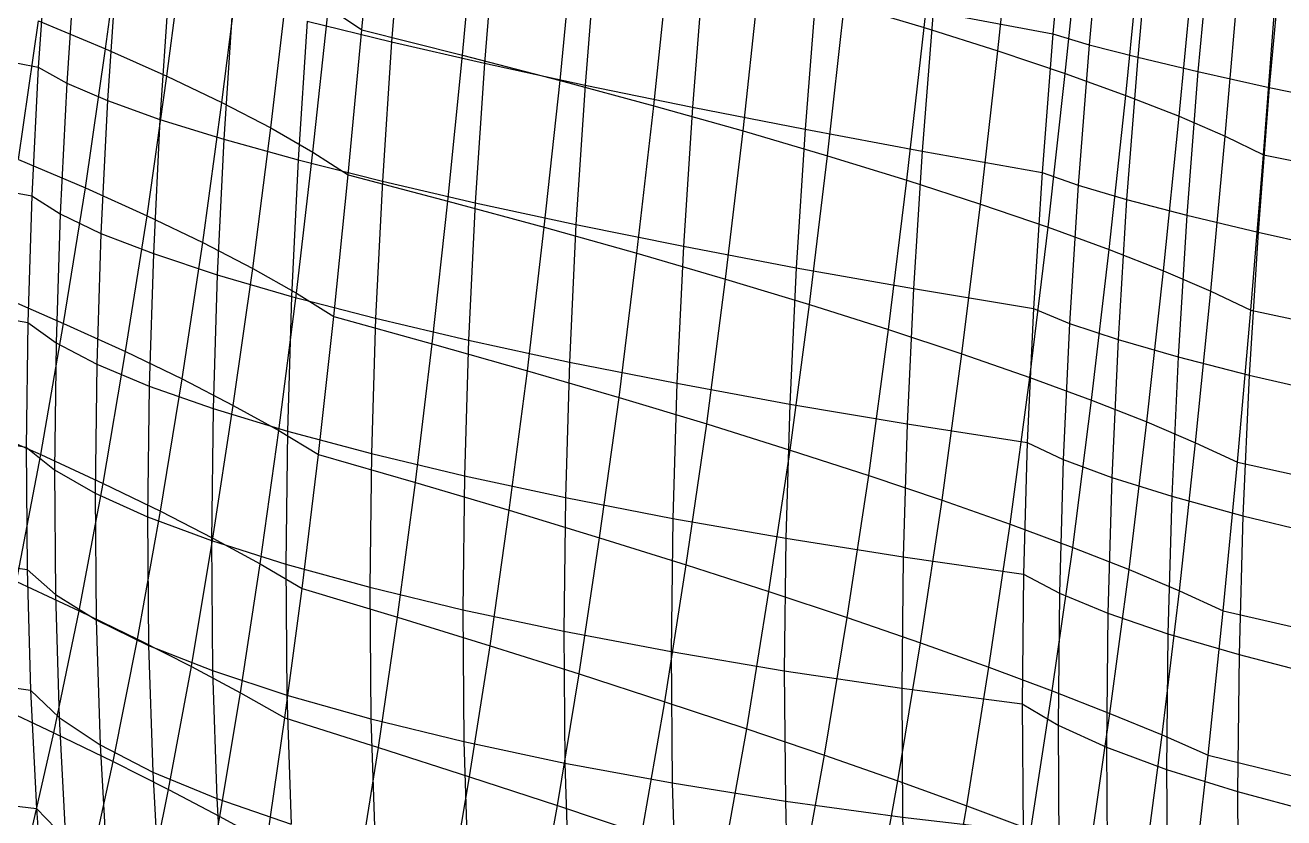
# Model space of a CAD drawing. Extents: x -429 to 429, y -1 to 209.
# Drawn here: x -356.14 to -336.37, y 69.14 to 81.6 of the extents above; entities that cross this region are included whole.
import ezdxf

# ---------------------------------------------------------------- set-up
doc = ezdxf.new("R2010")
doc.units = 0

msp = doc.modelspace()

# ---------------------------------------------------------------- linework, layer by layer
at = {"layer": 'default', "color": 3, "linetype": 'CONTINUOUS'}
for p, q in [((-350.851, 81.524, 149.353), (-350.648, 83.853, 149.37)), ((-350.851, 81.524, 149.353), (-350.648, 83.853, 149.37)), ((-342.016, 81.561, 144.234), (-341.76, 84.006, 144.305)), ((-340.858, 81.194, 143.017), (-340.601, 83.649, 143.084)), ((-354.877, 81.229, 156.383), (-354.58, 83.467, 156.475)), ((-349.269, 81.127, 148.755), (-349.05, 83.471, 148.799)), ((-339.8, 80.839, 141.714), (-339.547, 83.301, 141.774)), ((-347.738, 80.729, 148.043), (-347.504, 83.086, 148.108)), ((-353.915, 80.8, 155.087), (-353.622, 83.046, 155.171)), ((-338.849, 80.495, 140.333), (-338.604, 82.966, 140.383)), ((-346.266, 80.332, 147.221), (-346.019, 82.7, 147.3)), ((-353.048, 80.385, 153.727), (-352.766, 82.64, 153.8)), ((-338.01, 80.167, 138.881), (-337.778, 82.645, 138.921)), ((-344.863, 79.937, 146.293), (-344.604, 82.316, 146.382)), ((-337.288, 79.854, 137.368), (-337.074, 82.341, 137.396)), ((-352.282, 79.987, 152.308), (-352.016, 82.249, 152.368)), ((-351.62, 79.606, 150.837), (-351.377, 81.876, 150.883)), ((-351.377, 81.876, 150.883), (-350.851, 81.524, 149.353)), ((-343.535, 79.547, 145.265), (-343.267, 81.935, 145.358)), ((-343.267, 81.935, 145.358), (-342.016, 81.561, 144.234)), ((-336.687, 79.561, 135.803), (-336.497, 82.055, 135.818)), ((-336.687, 79.561, 135.803), (-336.497, 82.055, 135.818)), ((-356.244, 79.491, 157.491), (-355.93, 81.669, 157.607)), ((-355.93, 81.669, 157.607), (-354.877, 81.229, 156.383)), ((-351.065, 79.245, 149.322), (-350.851, 81.524, 149.353)), ((-351.065, 79.245, 149.322), (-350.851, 81.524, 149.353)), ((-350.851, 81.524, 149.353), (-349.269, 81.127, 148.755)), ((-342.289, 79.164, 144.141), (-342.016, 81.561, 144.234)), ((-342.016, 81.561, 144.234), (-340.858, 81.194, 143.017)), ((-355.191, 79.041, 156.271), (-354.877, 81.229, 156.383)), ((-354.877, 81.229, 156.383), (-353.915, 80.8, 155.087)), ((-349.5, 78.834, 148.694), (-349.269, 81.127, 148.755)), ((-349.269, 81.127, 148.755), (-347.738, 80.729, 148.043)), ((-341.132, 78.789, 142.929), (-340.858, 81.194, 143.017)), ((-340.858, 81.194, 143.017), (-339.8, 80.839, 141.714)), ((-354.224, 78.604, 154.984), (-353.915, 80.8, 155.087)), ((-353.915, 80.8, 155.087), (-353.048, 80.385, 153.727)), ((-347.986, 78.423, 147.96), (-347.738, 80.729, 148.043)), ((-347.738, 80.729, 148.043), (-346.266, 80.332, 147.221)), ((-340.071, 78.426, 141.634), (-339.8, 80.839, 141.714)), ((-339.8, 80.839, 141.714), (-338.849, 80.495, 140.333)), ((-339.111, 78.075, 140.264), (-338.849, 80.495, 140.333)), ((-338.849, 80.495, 140.333), (-338.01, 80.167, 138.881)), ((-353.347, 78.182, 153.635), (-353.048, 80.385, 153.727)), ((-353.048, 80.385, 153.727), (-352.282, 79.987, 152.308)), ((-346.53, 78.014, 147.121), (-346.266, 80.332, 147.221)), ((-346.266, 80.332, 147.221), (-344.863, 79.937, 146.293)), ((-338.257, 77.739, 138.825), (-338.01, 80.167, 138.881)), ((-338.01, 80.167, 138.881), (-337.288, 79.854, 137.368)), ((-352.564, 77.776, 152.23), (-352.282, 79.987, 152.308)), ((-352.282, 79.987, 152.308), (-351.62, 79.606, 150.837)), ((-345.139, 77.609, 146.183), (-344.863, 79.937, 146.293)), ((-344.863, 79.937, 146.293), (-343.535, 79.547, 145.265)), ((-337.514, 77.42, 137.326), (-337.288, 79.854, 137.368)), ((-337.288, 79.854, 137.368), (-336.687, 79.561, 135.803)), ((-356.244, 79.491, 157.491), (-355.191, 79.041, 156.271)), ((-351.878, 77.387, 150.775), (-351.62, 79.606, 150.837)), ((-351.62, 79.606, 150.837), (-351.065, 79.245, 149.322)), ((-343.82, 77.209, 145.15), (-343.535, 79.547, 145.265)), ((-343.535, 79.547, 145.265), (-342.289, 79.164, 144.141)), ((-336.886, 77.119, 135.775), (-336.687, 79.561, 135.803)), ((-336.886, 77.119, 135.775), (-336.687, 79.561, 135.803)), ((-336.687, 79.561, 135.803), (-335.016, 79.224, 135.307)), ((-351.291, 77.019, 149.275), (-351.065, 79.245, 149.322)), ((-351.291, 77.019, 149.275), (-351.065, 79.245, 149.322)), ((-351.065, 79.245, 149.322), (-349.5, 78.834, 148.694)), ((-342.58, 76.817, 144.027), (-342.289, 79.164, 144.141)), ((-342.289, 79.164, 144.141), (-341.132, 78.789, 142.929)), ((-355.537, 76.913, 156.129), (-355.191, 79.041, 156.271)), ((-355.191, 79.041, 156.271), (-354.224, 78.604, 154.984)), ((-349.746, 76.593, 148.616), (-349.5, 78.834, 148.694)), ((-349.5, 78.834, 148.694), (-347.986, 78.423, 147.96)), ((-341.425, 76.435, 142.819), (-341.132, 78.789, 142.929)), ((-341.132, 78.789, 142.929), (-340.071, 78.426, 141.634)), ((-354.564, 76.469, 154.852), (-354.224, 78.604, 154.984)), ((-354.224, 78.604, 154.984), (-353.347, 78.182, 153.635)), ((-348.25, 76.169, 147.857), (-347.986, 78.423, 147.96)), ((-347.986, 78.423, 147.96), (-346.53, 78.014, 147.121)), ((-340.359, 76.064, 141.533), (-340.071, 78.426, 141.634)), ((-340.071, 78.426, 141.634), (-339.111, 78.075, 140.264)), ((-353.674, 76.039, 153.517), (-353.347, 78.182, 153.635)), ((-353.347, 78.182, 153.635), (-352.564, 77.776, 152.23)), ((-346.81, 75.748, 147.001), (-346.53, 78.014, 147.121)), ((-346.53, 78.014, 147.121), (-345.139, 77.609, 146.183)), ((-339.389, 75.706, 140.174), (-339.111, 78.075, 140.264)), ((-339.111, 78.075, 140.264), (-338.257, 77.739, 138.825)), ((-352.87, 75.625, 152.128), (-352.564, 77.776, 152.23)), ((-352.564, 77.776, 152.23), (-351.878, 77.387, 150.775)), ((-338.519, 75.364, 138.75), (-338.257, 77.739, 138.825)), ((-338.257, 77.739, 138.825), (-337.514, 77.42, 137.326)), ((-345.432, 75.332, 146.052), (-345.139, 77.609, 146.183)), ((-345.139, 77.609, 146.183), (-343.82, 77.209, 145.15)), ((-356.589, 77.371, 157.343), (-355.537, 76.913, 156.129)), ((-352.155, 75.228, 150.691), (-351.878, 77.387, 150.775)), ((-351.878, 77.387, 150.775), (-351.291, 77.019, 149.275)), ((-337.753, 75.038, 137.267), (-337.514, 77.42, 137.326)), ((-337.514, 77.42, 137.326), (-336.886, 77.119, 135.775)), ((-344.124, 74.923, 145.014), (-343.82, 77.209, 145.15)), ((-343.82, 77.209, 145.15), (-342.58, 76.817, 144.027)), ((-337.095, 74.731, 135.732), (-336.886, 77.119, 135.775)), ((-337.095, 74.731, 135.732), (-336.886, 77.119, 135.775)), ((-336.886, 77.119, 135.775), (-335.229, 76.77, 135.251)), ((-351.532, 74.851, 149.211), (-351.291, 77.019, 149.275)), ((-351.532, 74.851, 149.211), (-351.291, 77.019, 149.275)), ((-351.291, 77.019, 149.275), (-349.746, 76.593, 148.616)), ((-355.896, 74.85, 155.968), (-355.537, 76.913, 156.129)), ((-355.537, 76.913, 156.129), (-354.564, 76.469, 154.852)), ((-342.889, 74.523, 143.891), (-342.58, 76.817, 144.027)), ((-342.58, 76.817, 144.027), (-341.425, 76.435, 142.819)), ((-350.009, 74.411, 148.515), (-349.746, 76.593, 148.616)), ((-349.746, 76.593, 148.616), (-348.25, 76.169, 147.857)), ((-354.917, 74.397, 154.701), (-354.564, 76.469, 154.852)), ((-354.564, 76.469, 154.852), (-353.674, 76.039, 153.517)), ((-341.734, 74.133, 142.688), (-341.425, 76.435, 142.819)), ((-341.425, 76.435, 142.819), (-340.359, 76.064, 141.533)), ((-348.535, 73.975, 147.728), (-348.25, 76.169, 147.857)), ((-348.25, 76.169, 147.857), (-346.81, 75.748, 147.001)), ((-354.014, 73.96, 153.379), (-353.674, 76.039, 153.517)), ((-353.674, 76.039, 153.517), (-352.87, 75.625, 152.128)), ((-340.664, 73.755, 141.411), (-340.359, 76.064, 141.533)), ((-340.359, 76.064, 141.533), (-339.389, 75.706, 140.174)), ((-347.115, 73.543, 146.851), (-346.81, 75.748, 147.001)), ((-346.81, 75.748, 147.001), (-345.432, 75.332, 146.052)), ((-353.19, 73.538, 152.006), (-352.87, 75.625, 152.128)), ((-352.87, 75.625, 152.128), (-352.155, 75.228, 150.691)), ((-339.684, 73.391, 140.064), (-339.389, 75.706, 140.174)), ((-339.389, 75.706, 140.174), (-338.519, 75.364, 138.75)), ((-338.796, 73.043, 138.655), (-338.519, 75.364, 138.75)), ((-338.519, 75.364, 138.75), (-337.753, 75.038, 137.267)), ((-356.948, 75.315, 157.177), (-355.896, 74.85, 155.968)), ((-352.447, 73.134, 150.588), (-352.155, 75.228, 150.691)), ((-352.155, 75.228, 150.691), (-351.532, 74.851, 149.211)), ((-345.754, 73.117, 145.888), (-345.432, 75.332, 146.052)), ((-345.432, 75.332, 146.052), (-344.124, 74.923, 145.014)), ((-338.007, 72.711, 137.189), (-337.753, 75.038, 137.267)), ((-337.753, 75.038, 137.267), (-337.095, 74.731, 135.732)), ((-356.277, 72.857, 155.784), (-355.896, 74.85, 155.968)), ((-355.896, 74.85, 155.968), (-354.917, 74.397, 154.701)), ((-351.787, 72.748, 149.128), (-351.532, 74.851, 149.211)), ((-351.787, 72.748, 149.128), (-351.532, 74.851, 149.211)), ((-351.532, 74.851, 149.211), (-350.009, 74.411, 148.515)), ((-344.457, 72.699, 144.843), (-344.124, 74.923, 145.014)), ((-344.124, 74.923, 145.014), (-342.889, 74.523, 143.891)), ((-337.318, 72.397, 135.672), (-337.095, 74.731, 135.732)), ((-337.318, 72.397, 135.672), (-337.095, 74.731, 135.732)), ((-337.095, 74.731, 135.732), (-335.455, 74.368, 135.177)), ((-355.292, 72.397, 154.526), (-354.917, 74.397, 154.701)), ((-354.917, 74.397, 154.701), (-354.014, 73.96, 153.379)), ((-350.289, 72.295, 148.395), (-350.009, 74.411, 148.515)), ((-350.009, 74.411, 148.515), (-348.535, 73.975, 147.728)), ((-343.229, 72.291, 143.72), (-342.889, 74.523, 143.891)), ((-342.889, 74.523, 143.891), (-341.734, 74.133, 142.688)), ((-354.374, 71.952, 153.217), (-354.014, 73.96, 153.379)), ((-354.014, 73.96, 153.379), (-353.19, 73.538, 152.006)), ((-348.837, 71.846, 147.579), (-348.535, 73.975, 147.728)), ((-348.535, 73.975, 147.728), (-347.115, 73.543, 146.851)), ((-342.075, 71.894, 142.523), (-341.734, 74.133, 142.688)), ((-341.734, 74.133, 142.688), (-340.664, 73.755, 141.411)), ((-340.999, 71.509, 141.256), (-340.664, 73.755, 141.411)), ((-340.664, 73.755, 141.411), (-339.684, 73.391, 140.064)), ((-353.529, 71.522, 151.862), (-353.19, 73.538, 152.006)), ((-353.19, 73.538, 152.006), (-352.447, 73.134, 150.588)), ((-347.436, 71.403, 146.681), (-347.115, 73.543, 146.851)), ((-347.115, 73.543, 146.851), (-345.754, 73.117, 145.888)), ((-340.005, 71.139, 139.924), (-339.684, 73.391, 140.064)), ((-339.684, 73.391, 140.064), (-338.796, 73.043, 138.655)), ((-352.756, 71.109, 150.463), (-352.447, 73.134, 150.588)), ((-352.447, 73.134, 150.588), (-351.787, 72.748, 149.128)), ((-346.09, 70.968, 145.705), (-345.754, 73.117, 145.888)), ((-345.754, 73.117, 145.888), (-344.457, 72.699, 144.843)), ((-339.098, 70.784, 138.533), (-338.796, 73.043, 138.655)), ((-338.796, 73.043, 138.655), (-338.007, 72.711, 137.189)), ((-356.277, 72.857, 155.784), (-355.292, 72.397, 154.526)), ((-352.059, 70.715, 149.025), (-351.787, 72.748, 149.128)), ((-352.059, 70.715, 149.025), (-351.787, 72.748, 149.128)), ((-351.787, 72.748, 149.128), (-350.289, 72.295, 148.395)), ((-344.805, 70.542, 144.653), (-344.457, 72.699, 144.843)), ((-344.457, 72.699, 144.843), (-343.229, 72.291, 143.72)), ((-338.28, 70.445, 137.088), (-338.007, 72.711, 137.189)), ((-338.007, 72.711, 137.189), (-337.318, 72.397, 135.672)), ((-355.689, 70.479, 154.323), (-355.292, 72.397, 154.526)), ((-355.292, 72.397, 154.526), (-354.374, 71.952, 153.217)), ((-337.554, 70.125, 135.593), (-337.318, 72.397, 135.672)), ((-337.554, 70.125, 135.593), (-337.318, 72.397, 135.672)), ((-337.318, 72.397, 135.672), (-335.694, 72.02, 135.083)), ((-350.587, 70.249, 148.253), (-350.289, 72.295, 148.395)), ((-350.289, 72.295, 148.395), (-348.837, 71.846, 147.579)), ((-343.583, 70.126, 143.529), (-343.229, 72.291, 143.72)), ((-343.229, 72.291, 143.72), (-342.075, 71.894, 142.523)), ((-354.756, 70.026, 153.03), (-354.374, 71.952, 153.217)), ((-354.374, 71.952, 153.217), (-353.529, 71.522, 151.862)), ((-349.159, 69.789, 147.405), (-348.837, 71.846, 147.579)), ((-348.837, 71.846, 147.579), (-347.436, 71.403, 146.681)), ((-342.43, 69.722, 142.337), (-342.075, 71.894, 142.523)), ((-342.075, 71.894, 142.523), (-340.999, 71.509, 141.256)), ((-353.887, 69.588, 151.694), (-353.529, 71.522, 151.862)), ((-353.529, 71.522, 151.862), (-352.756, 71.109, 150.463)), ((-347.779, 69.337, 146.484), (-347.436, 71.403, 146.681)), ((-347.436, 71.403, 146.681), (-346.09, 70.968, 145.705)), ((-341.348, 69.331, 141.08), (-340.999, 71.509, 141.256)), ((-340.999, 71.509, 141.256), (-340.005, 71.139, 139.924)), ((-353.082, 69.166, 150.317), (-352.756, 71.109, 150.463)), ((-352.756, 71.109, 150.463), (-352.059, 70.715, 149.025)), ((-340.342, 68.954, 139.763), (-340.005, 71.139, 139.924)), ((-340.005, 71.139, 139.924), (-339.098, 70.784, 138.533)), ((-356.682, 70.947, 155.571), (-355.689, 70.479, 154.323)), ((-346.451, 68.893, 145.492), (-346.09, 70.968, 145.705)), ((-346.09, 70.968, 145.705), (-344.805, 70.542, 144.653)), ((-352.344, 68.76, 148.903), (-352.059, 70.715, 149.025)), ((-352.344, 68.76, 148.903), (-352.059, 70.715, 149.025)), ((-352.059, 70.715, 149.025), (-350.587, 70.249, 148.253)), ((-339.414, 68.592, 138.39), (-339.098, 70.784, 138.533)), ((-339.098, 70.784, 138.533), (-338.28, 70.445, 137.088)), ((-356.103, 68.658, 154.098), (-355.689, 70.479, 154.323)), ((-355.689, 70.479, 154.323), (-354.756, 70.026, 153.03)), ((-345.178, 68.459, 144.433), (-344.805, 70.542, 144.653)), ((-344.805, 70.542, 144.653), (-343.583, 70.126, 143.529)), ((-338.567, 68.247, 136.965), (-338.28, 70.445, 137.088)), ((-338.28, 70.445, 137.088), (-337.554, 70.125, 135.593)), ((-350.9, 68.284, 148.09), (-350.587, 70.249, 148.253)), ((-350.587, 70.249, 148.253), (-349.159, 69.789, 147.405)), ((-355.155, 68.196, 152.82), (-354.756, 70.026, 153.03)), ((-354.756, 70.026, 153.03), (-353.887, 69.588, 151.694)), ((-343.963, 68.036, 143.308), (-343.583, 70.126, 143.529)), ((-343.583, 70.126, 143.529), (-342.43, 69.722, 142.337)), ((-337.805, 67.92, 135.493), (-337.554, 70.125, 135.593)), ((-337.805, 67.92, 135.493), (-337.554, 70.125, 135.593)), ((-337.554, 70.125, 135.593), (-335.952, 69.734, 134.964)), ((-349.498, 67.815, 147.211), (-349.159, 69.789, 147.405)), ((-349.159, 69.789, 147.405), (-347.779, 69.337, 146.484)), ((-342.809, 67.625, 142.121), (-342.43, 69.722, 142.337)), ((-342.43, 69.722, 142.337), (-341.348, 69.331, 141.08)), ((-354.26, 67.748, 151.504), (-353.887, 69.588, 151.694)), ((-353.887, 69.588, 151.694), (-353.082, 69.166, 150.317)), ((-348.139, 67.354, 146.266), (-347.779, 69.337, 146.484)), ((-347.779, 69.337, 146.484), (-346.451, 68.893, 145.492)), ((-341.721, 67.228, 140.875), (-341.348, 69.331, 141.08)), ((-341.348, 69.331, 141.08), (-340.342, 68.954, 139.763)), ((-353.422, 67.315, 150.151), (-353.082, 69.166, 150.317)), ((-353.082, 69.166, 150.317), (-352.344, 68.76, 148.903))]:
    msp.add_line(p, q, dxfattribs=at)
at = {"layer": 'default', "color": 5, "linetype": 'CONTINUOUS'}
for p, q in [((-339.79, 83.679, 100.537), (-339.996, 81.462, 100.458)), ((-339.79, 83.679, 100.537), (-339.996, 81.462, 100.458)), ((-350.205, 83.553, 105.349), (-350.386, 81.336, 105.311)), ((-339.218, 83.54, 98.62), (-339.425, 81.293, 98.538)), ((-338.454, 83.368, 96.775), (-338.663, 81.096, 96.692)), ((-348.746, 83.222, 104.079), (-348.926, 81, 104.041)), ((-337.507, 83.166, 95.023), (-337.717, 80.871, 94.939)), ((-355.795, 82.993, 115.561), (-355.934, 80.938, 115.567)), ((-355.795, 82.993, 115.561), (-355.934, 80.938, 115.567)), ((-347.165, 82.88, 102.977), (-347.345, 80.657, 102.938)), ((-336.386, 82.935, 93.385), (-336.597, 80.622, 93.299)), ((-355.347, 82.775, 113.632), (-355.488, 80.687, 113.638)), ((-354.706, 82.53, 111.765), (-354.848, 80.413, 111.77)), ((-345.481, 82.528, 102.054), (-345.659, 80.31, 102.015)), ((-353.88, 82.26, 109.981), (-354.022, 80.119, 109.985)), ((-343.711, 82.172, 101.322), (-343.887, 79.963, 101.282)), ((-352.876, 81.969, 108.298), (-353.02, 79.808, 108.301)), ((-341.876, 81.815, 100.788), (-342.049, 79.62, 100.748)), ((-341.876, 81.815, 100.788), (-339.996, 81.462, 100.458)), ((-351.708, 81.66, 106.736), (-351.851, 79.484, 106.739)), ((-351.708, 81.66, 106.736), (-350.386, 81.336, 105.311)), ((-357.734, 81.297, 115.996), (-355.934, 80.938, 115.567)), ((-350.386, 81.336, 105.311), (-350.529, 79.15, 105.314)), ((-350.386, 81.336, 105.311), (-348.926, 81, 104.041)), ((-339.996, 81.462, 100.458), (-340.166, 79.285, 100.418)), ((-339.996, 81.462, 100.458), (-340.166, 79.285, 100.418)), ((-339.996, 81.462, 100.458), (-339.425, 81.293, 98.538)), ((-339.425, 81.293, 98.538), (-339.597, 79.085, 98.496)), ((-339.425, 81.293, 98.538), (-338.663, 81.096, 96.692)), ((-338.663, 81.096, 96.692), (-338.836, 78.86, 96.649)), ((-338.663, 81.096, 96.692), (-337.717, 80.871, 94.939)), ((-355.934, 80.938, 115.567), (-356.035, 78.916, 115.611)), ((-355.934, 80.938, 115.567), (-356.035, 78.916, 115.611)), ((-355.934, 80.938, 115.567), (-355.488, 80.687, 113.638)), ((-348.926, 81, 104.041), (-349.069, 78.809, 104.043)), ((-348.926, 81, 104.041), (-347.345, 80.657, 102.938)), ((-355.488, 80.687, 113.638), (-355.59, 78.632, 113.681)), ((-355.488, 80.687, 113.638), (-354.848, 80.413, 111.77)), ((-337.717, 80.871, 94.939), (-337.89, 78.613, 94.895)), ((-337.717, 80.871, 94.939), (-336.597, 80.622, 93.299)), ((-347.345, 80.657, 102.938), (-347.487, 78.466, 102.94)), ((-347.345, 80.657, 102.938), (-345.659, 80.31, 102.015)), ((-336.597, 80.622, 93.299), (-336.771, 78.345, 93.254)), ((-336.597, 80.622, 93.299), (-335.316, 80.352, 91.79)), ((-354.848, 80.413, 111.77), (-354.951, 78.328, 111.814)), ((-354.848, 80.413, 111.77), (-354.022, 80.119, 109.985)), ((-345.659, 80.31, 102.015), (-345.799, 78.125, 102.016)), ((-345.659, 80.31, 102.015), (-343.887, 79.963, 101.282)), ((-354.022, 80.119, 109.985), (-354.126, 78.009, 110.028)), ((-354.022, 80.119, 109.985), (-353.02, 79.808, 108.301)), ((-343.887, 79.963, 101.282), (-344.026, 77.788, 101.283)), ((-343.887, 79.963, 101.282), (-342.049, 79.62, 100.748)), ((-353.02, 79.808, 108.301), (-353.124, 77.677, 108.345)), ((-353.02, 79.808, 108.301), (-351.851, 79.484, 106.739)), ((-342.049, 79.62, 100.748), (-342.186, 77.461, 100.748)), ((-342.049, 79.62, 100.748), (-340.166, 79.285, 100.418)), ((-351.851, 79.484, 106.739), (-351.955, 77.338, 106.782)), ((-351.851, 79.484, 106.739), (-350.529, 79.15, 105.314)), ((-357.837, 79.256, 116.04), (-356.035, 78.916, 115.611)), ((-350.529, 79.15, 105.314), (-350.634, 76.994, 105.357)), ((-350.529, 79.15, 105.314), (-349.069, 78.809, 104.043)), ((-340.166, 79.285, 100.418), (-340.3, 77.146, 100.417)), ((-340.166, 79.285, 100.418), (-340.3, 77.146, 100.417)), ((-340.166, 79.285, 100.418), (-339.597, 79.085, 98.496)), ((-356.035, 78.916, 115.611), (-356.098, 76.927, 115.692)), ((-356.035, 78.916, 115.611), (-356.098, 76.927, 115.692)), ((-356.035, 78.916, 115.611), (-355.59, 78.632, 113.681)), ((-339.597, 79.085, 98.496), (-339.733, 76.913, 98.495)), ((-339.597, 79.085, 98.496), (-338.836, 78.86, 96.649)), ((-349.069, 78.809, 104.043), (-349.173, 76.648, 104.086)), ((-349.069, 78.809, 104.043), (-347.487, 78.466, 102.94)), ((-338.836, 78.86, 96.649), (-338.972, 76.66, 96.647)), ((-338.836, 78.86, 96.649), (-337.89, 78.613, 94.895)), ((-355.59, 78.632, 113.681), (-355.654, 76.607, 113.763)), ((-355.59, 78.632, 113.681), (-354.951, 78.328, 111.814)), ((-337.89, 78.613, 94.895), (-338.028, 76.388, 94.892)), ((-337.89, 78.613, 94.895), (-336.771, 78.345, 93.254)), ((-354.951, 78.328, 111.814), (-355.016, 76.273, 111.896)), ((-354.951, 78.328, 111.814), (-354.126, 78.009, 110.028)), ((-347.487, 78.466, 102.94), (-347.59, 76.306, 102.983)), ((-347.487, 78.466, 102.94), (-345.799, 78.125, 102.016)), ((-336.771, 78.345, 93.254), (-336.909, 76.101, 93.251)), ((-336.771, 78.345, 93.254), (-335.491, 78.06, 91.744)), ((-345.799, 78.125, 102.016), (-345.902, 75.971, 102.059)), ((-345.799, 78.125, 102.016), (-344.026, 77.788, 101.283)), ((-354.126, 78.009, 110.028), (-354.191, 75.927, 110.112)), ((-354.126, 78.009, 110.028), (-353.124, 77.677, 108.345)), ((-344.026, 77.788, 101.283), (-344.127, 75.646, 101.325)), ((-344.026, 77.788, 101.283), (-342.186, 77.461, 100.748)), ((-353.124, 77.677, 108.345), (-353.189, 75.575, 108.429)), ((-353.124, 77.677, 108.345), (-351.955, 77.338, 106.782)), ((-351.955, 77.338, 106.782), (-352.021, 75.22, 106.867)), ((-351.955, 77.338, 106.782), (-350.634, 76.994, 105.357)), ((-342.186, 77.461, 100.748), (-342.285, 75.335, 100.789)), ((-342.186, 77.461, 100.748), (-340.3, 77.146, 100.417)), ((-357.901, 77.245, 116.122), (-356.098, 76.927, 115.692)), ((-340.3, 77.146, 100.417), (-340.397, 75.042, 100.457)), ((-340.3, 77.146, 100.417), (-340.397, 75.042, 100.457)), ((-340.3, 77.146, 100.417), (-339.733, 76.913, 98.495)), ((-356.098, 76.927, 115.692), (-356.123, 74.97, 115.811)), ((-356.098, 76.927, 115.692), (-356.123, 74.97, 115.811)), ((-356.098, 76.927, 115.692), (-355.654, 76.607, 113.763)), ((-350.634, 76.994, 105.357), (-350.699, 74.866, 105.442)), ((-350.634, 76.994, 105.357), (-349.173, 76.648, 104.086)), ((-339.733, 76.913, 98.495), (-339.831, 74.776, 98.536)), ((-339.733, 76.913, 98.495), (-338.972, 76.66, 96.647)), ((-355.654, 76.607, 113.763), (-355.678, 74.613, 113.884)), ((-355.654, 76.607, 113.763), (-355.016, 76.273, 111.896)), ((-349.173, 76.648, 104.086), (-349.238, 74.517, 104.171)), ((-349.173, 76.648, 104.086), (-347.59, 76.306, 102.983)), ((-338.972, 76.66, 96.647), (-339.071, 74.493, 96.688)), ((-338.972, 76.66, 96.647), (-338.028, 76.388, 94.892)), ((-338.028, 76.388, 94.892), (-338.127, 74.196, 94.933)), ((-338.028, 76.388, 94.892), (-336.909, 76.101, 93.251)), ((-355.016, 76.273, 111.896), (-355.04, 74.247, 112.019)), ((-355.016, 76.273, 111.896), (-354.191, 75.927, 110.112)), ((-347.59, 76.306, 102.983), (-347.654, 74.176, 103.067)), ((-347.59, 76.306, 102.983), (-345.902, 75.971, 102.059)), ((-345.902, 75.971, 102.059), (-345.965, 73.847, 102.143)), ((-345.902, 75.971, 102.059), (-344.127, 75.646, 101.325)), ((-336.909, 76.101, 93.251), (-337.009, 73.889, 93.292)), ((-336.909, 76.101, 93.251), (-335.629, 75.802, 91.741)), ((-354.191, 75.927, 110.112), (-354.216, 73.875, 110.237)), ((-354.191, 75.927, 110.112), (-353.189, 75.575, 108.429)), ((-353.189, 75.575, 108.429), (-353.214, 73.502, 108.555)), ((-353.189, 75.575, 108.429), (-352.021, 75.22, 106.867)), ((-344.127, 75.646, 101.325), (-344.19, 73.535, 101.409)), ((-344.127, 75.646, 101.325), (-342.285, 75.335, 100.789)), ((-357.926, 75.265, 116.243), (-356.123, 74.97, 115.811)), ((-352.021, 75.22, 106.867), (-352.045, 73.131, 106.994)), ((-352.021, 75.22, 106.867), (-350.699, 74.866, 105.442)), ((-342.285, 75.335, 100.789), (-342.347, 73.242, 100.872)), ((-342.285, 75.335, 100.789), (-340.397, 75.042, 100.457)), ((-356.123, 74.97, 115.811), (-355.678, 74.613, 113.884)), ((-356.123, 74.97, 115.811), (-356.108, 73.044, 115.968)), ((-356.123, 74.97, 115.811), (-356.108, 73.044, 115.968)), ((-340.397, 75.042, 100.457), (-340.457, 72.972, 100.539)), ((-340.397, 75.042, 100.457), (-340.457, 72.972, 100.539)), ((-340.397, 75.042, 100.457), (-339.831, 74.776, 98.536)), ((-350.699, 74.866, 105.442), (-350.724, 72.767, 105.57)), ((-350.699, 74.866, 105.442), (-349.238, 74.517, 104.171)), ((-339.831, 74.776, 98.536), (-339.892, 72.671, 98.619)), ((-339.831, 74.776, 98.536), (-339.071, 74.493, 96.688)), ((-355.678, 74.613, 113.884), (-355.04, 74.247, 112.019)), ((-355.678, 74.613, 113.884), (-355.663, 72.651, 114.045)), ((-349.238, 74.517, 104.171), (-349.263, 72.413, 104.299)), ((-349.238, 74.517, 104.171), (-347.654, 74.176, 103.067)), ((-339.071, 74.493, 96.688), (-339.133, 72.357, 96.772)), ((-339.071, 74.493, 96.688), (-338.127, 74.196, 94.933)), ((-355.04, 74.247, 112.019), (-354.216, 73.875, 110.237)), ((-355.04, 74.247, 112.019), (-355.025, 72.252, 112.183)), ((-347.654, 74.176, 103.067), (-347.679, 72.074, 103.195)), ((-347.654, 74.176, 103.067), (-345.965, 73.847, 102.143)), ((-338.127, 74.196, 94.933), (-338.189, 72.034, 95.018)), ((-338.127, 74.196, 94.933), (-337.009, 73.889, 93.292)), ((-354.216, 73.875, 110.237), (-353.214, 73.502, 108.555)), ((-354.216, 73.875, 110.237), (-354.2, 71.853, 110.403)), ((-345.965, 73.847, 102.143), (-345.99, 71.754, 102.271)), ((-345.965, 73.847, 102.143), (-344.19, 73.535, 101.409)), ((-337.009, 73.889, 93.292), (-337.071, 71.707, 93.378)), ((-337.009, 73.889, 93.292), (-335.729, 73.575, 91.782)), ((-353.214, 73.502, 108.555), (-352.045, 73.131, 106.994)), ((-353.214, 73.502, 108.555), (-353.198, 71.458, 108.723)), ((-344.19, 73.535, 101.409), (-344.214, 71.455, 101.535)), ((-344.19, 73.535, 101.409), (-342.347, 73.242, 100.872)), ((-357.912, 73.316, 116.403), (-356.108, 73.044, 115.968)), ((-342.347, 73.242, 100.872), (-342.37, 71.181, 100.997)), ((-342.347, 73.242, 100.872), (-340.457, 72.972, 100.539)), ((-356.108, 73.044, 115.968), (-355.663, 72.651, 114.045)), ((-356.108, 73.044, 115.968), (-356.054, 71.15, 116.165)), ((-356.108, 73.044, 115.968), (-356.054, 71.15, 116.165)), ((-352.045, 73.131, 106.994), (-350.724, 72.767, 105.57)), ((-352.045, 73.131, 106.994), (-352.03, 71.071, 107.164)), ((-340.457, 72.972, 100.539), (-340.48, 70.936, 100.663)), ((-340.457, 72.972, 100.539), (-340.48, 70.936, 100.663)), ((-340.457, 72.972, 100.539), (-339.892, 72.671, 98.619)), ((-350.724, 72.767, 105.57), (-349.263, 72.413, 104.299)), ((-350.724, 72.767, 105.57), (-350.708, 70.697, 105.741)), ((-355.663, 72.651, 114.045), (-355.025, 72.252, 112.183)), ((-355.663, 72.651, 114.045), (-355.604, 70.719, 114.248)), ((-339.892, 72.671, 98.619), (-339.914, 70.598, 98.745)), ((-339.892, 72.671, 98.619), (-339.133, 72.357, 96.772)), ((-349.263, 72.413, 104.299), (-347.679, 72.074, 103.195)), ((-349.263, 72.413, 104.299), (-349.247, 70.34, 104.47)), ((-355.025, 72.252, 112.183), (-354.2, 71.853, 110.403)), ((-355.025, 72.252, 112.183), (-354.962, 70.288, 112.392)), ((-339.133, 72.357, 96.772), (-339.155, 70.252, 96.9)), ((-339.133, 72.357, 96.772), (-338.189, 72.034, 95.018)), ((-347.679, 72.074, 103.195), (-345.99, 71.754, 102.271)), ((-347.679, 72.074, 103.195), (-347.663, 70.003, 103.367)), ((-338.189, 72.034, 95.018), (-338.212, 69.903, 95.148)), ((-338.189, 72.034, 95.018), (-337.071, 71.707, 93.378)), ((-354.2, 71.853, 110.403), (-353.198, 71.458, 108.723)), ((-354.2, 71.853, 110.403), (-354.135, 69.861, 110.617)), ((-345.99, 71.754, 102.271), (-344.214, 71.455, 101.535)), ((-345.99, 71.754, 102.271), (-345.974, 69.691, 102.441)), ((-337.071, 71.707, 93.378), (-337.094, 69.555, 93.509)), ((-337.071, 71.707, 93.378), (-335.791, 71.377, 91.869)), ((-357.855, 71.397, 116.605), (-356.054, 71.15, 116.165)), ((-353.198, 71.458, 108.723), (-352.03, 71.071, 107.164)), ((-353.198, 71.458, 108.723), (-353.131, 69.445, 108.942)), ((-344.214, 71.455, 101.535), (-342.37, 71.181, 100.997)), ((-344.214, 71.455, 101.535), (-344.198, 69.406, 101.705)), ((-356.054, 71.15, 116.165), (-355.604, 70.719, 114.248)), ((-356.054, 71.15, 116.165), (-355.961, 69.288, 116.399)), ((-356.054, 71.15, 116.165), (-355.961, 69.288, 116.399)), ((-352.03, 71.071, 107.164), (-350.708, 70.697, 105.741)), ((-352.03, 71.071, 107.164), (-351.962, 69.042, 107.386)), ((-342.37, 71.181, 100.997), (-340.48, 70.936, 100.663)), ((-342.37, 71.181, 100.997), (-342.355, 69.152, 101.166)), ((-340.48, 70.936, 100.663), (-339.914, 70.598, 98.745)), ((-340.48, 70.936, 100.663), (-340.464, 68.932, 100.829)), ((-340.48, 70.936, 100.663), (-340.464, 68.932, 100.829)), ((-355.604, 70.719, 114.248), (-354.962, 70.288, 112.392)), ((-355.604, 70.719, 114.248), (-355.504, 68.819, 114.49)), ((-350.708, 70.697, 105.741), (-349.247, 70.34, 104.47)), ((-350.708, 70.697, 105.741), (-350.641, 68.659, 105.966)), ((-339.914, 70.598, 98.745), (-339.155, 70.252, 96.9)), ((-339.914, 70.598, 98.745), (-339.898, 68.557, 98.914)), ((-354.962, 70.288, 112.392), (-354.135, 69.861, 110.617)), ((-354.962, 70.288, 112.392), (-354.856, 68.356, 112.643)), ((-349.247, 70.34, 104.47), (-347.663, 70.003, 103.367)), ((-349.247, 70.34, 104.47), (-349.181, 68.298, 104.697)), ((-339.155, 70.252, 96.9), (-338.212, 69.903, 95.148)), ((-339.155, 70.252, 96.9), (-339.139, 68.179, 97.072)), ((-347.663, 70.003, 103.367), (-345.974, 69.691, 102.441)), ((-347.663, 70.003, 103.367), (-347.599, 67.964, 103.593)), ((-354.135, 69.861, 110.617), (-353.131, 69.445, 108.942)), ((-354.135, 69.861, 110.617), (-354.025, 67.903, 110.875)), ((-338.212, 69.903, 95.148), (-337.094, 69.555, 93.509)), ((-338.212, 69.903, 95.148), (-338.195, 67.804, 95.323)), ((-345.974, 69.691, 102.441), (-344.198, 69.406, 101.705)), ((-345.974, 69.691, 102.441), (-345.912, 67.66, 102.666)), ((-357.758, 69.512, 116.848), (-355.961, 69.288, 116.399)), ((-353.131, 69.445, 108.942), (-351.962, 69.042, 107.386)), ((-353.131, 69.445, 108.942), (-353.019, 67.465, 109.207)), ((-344.198, 69.406, 101.705), (-342.355, 69.152, 101.166)), ((-344.198, 69.406, 101.705), (-344.139, 67.39, 101.926)), ((-337.094, 69.555, 93.509), (-335.814, 69.21, 92.001)), ((-337.094, 69.555, 93.509), (-337.077, 67.433, 93.686)), ((-355.961, 69.288, 116.399), (-355.504, 68.819, 114.49)), ((-355.961, 69.288, 116.399), (-355.831, 67.462, 116.67)), ((-355.961, 69.288, 116.399), (-355.831, 67.462, 116.67)), ((-342.355, 69.152, 101.166), (-340.464, 68.932, 100.829)), ((-342.355, 69.152, 101.166), (-342.298, 67.156, 101.381))]:
    msp.add_line(p, q, dxfattribs=at)

doc.saveas('drawing.dxf')
